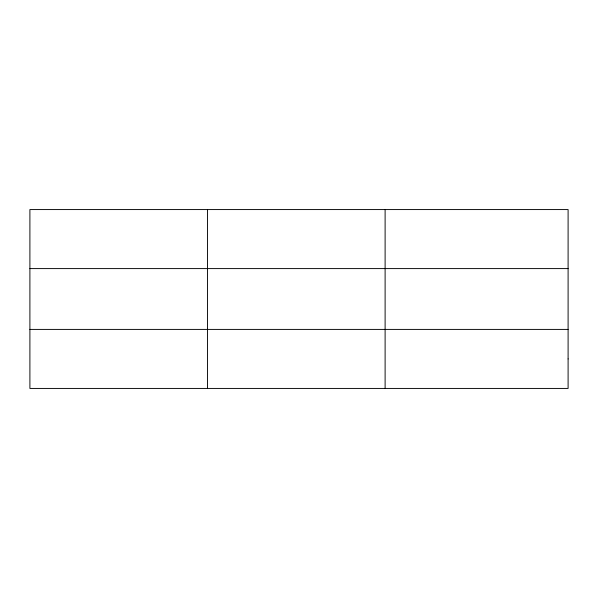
<?xml version="1.0" encoding="UTF-8"?>
<svg xmlns="http://www.w3.org/2000/svg" width="598" height="598" viewBox="0 0 598 598"><rect width="100%" height="100%" fill="white"/><g stroke="black" fill="none" stroke-linecap="round" stroke-linejoin="round"><path stroke-width="0.9" d="M207.506 209.569L207.506 388.431M385.112 209.569L385.112 388.431M29.9 268.592L568.1 268.592M29.9 329.408L568.1 329.408M568.1 358.92L568.1 388.431L29.9 388.431L29.9 209.569L568.1 209.569L568.1 358.92"/></g></svg>
